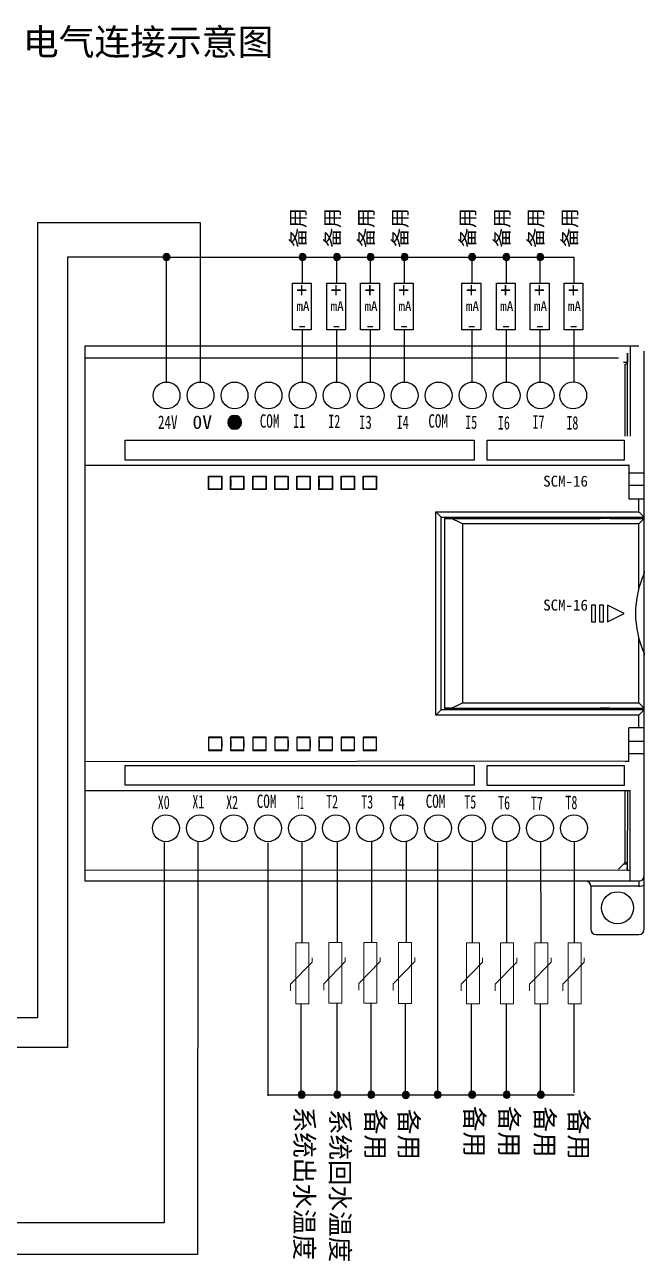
# Model space of a CAD drawing. Extents: x 430 to 1102, y 359 to 561.
# Drawn here: x 1009.3 to 1101.9, y 375.9 to 560.7 of the extents above; entities that cross this region are included whole.
import ezdxf
from ezdxf.enums import TextEntityAlignment as Align

# ---------------------------------------------------------------- set-up
doc = ezdxf.new("R2010")
doc.units = 0
doc.header["$LTSCALE"] = 47.498
doc.header["$MEASUREMENT"] = 0
doc.layers.get('0').update_dxf_attribs({"linetype": 'CONTINUOUS'})
doc.layers.add('控制线', color=7, linetype='CONTINUOUS', lineweight=25)
doc.layers.add('文本', color=7, linetype='CONTINUOUS', lineweight=25)

# ---------------------------------------------------------------- blocks, each defined once
blk = doc.blocks.new('CAXBLOCK230', base_point=(492.259, -16.618))
at = {"layer": '控制线', "linetype": 'Continuous', "lineweight": 25}
blk.add_hatch(color=256, dxfattribs=at).paths.add_polyline_path([(1252.827, 322.312), (1252.307, 322.312), (1252.314, 322.231), (1252.333, 322.151), (1252.364, 322.076), (1252.407, 322.007), (1252.46, 321.944), (1252.522, 321.891), (1252.591, 321.849), (1252.667, 321.818), (1252.746, 321.799), (1252.827, 321.792), (1252.909, 321.799), (1252.988, 321.818), (1253.064, 321.849), (1253.133, 321.891), (1253.195, 321.944), (1253.248, 322.007), (1253.291, 322.076), (1253.322, 322.151), (1253.341, 322.231), (1253.347, 322.312)], flags=0)
for p, q in [((1252.827, 322.312), (1252.307, 322.312)), ((1253.347, 322.312), (1252.827, 322.312))]:
    blk.add_line(p, q, dxfattribs=at)
blk.add_arc((1252.827, 322.312), 0.52, 180, 360, dxfattribs=at)
blk = doc.blocks.new('CAXBLOCK231', base_point=(492.259, -16.618))
at = {"layer": '控制线', "linetype": 'Continuous', "lineweight": 25}
blk.add_hatch(color=256, dxfattribs=at).paths.add_polyline_path([(1252.827, 322.312), (1253.347, 322.312), (1253.341, 322.394), (1253.322, 322.473), (1253.291, 322.548), (1253.248, 322.618), (1253.195, 322.68), (1253.133, 322.733), (1253.064, 322.775), (1252.988, 322.807), (1252.909, 322.826), (1252.827, 322.832), (1252.746, 322.826), (1252.667, 322.807), (1252.591, 322.775), (1252.522, 322.733), (1252.46, 322.68), (1252.407, 322.618), (1252.364, 322.548), (1252.333, 322.473), (1252.314, 322.394), (1252.307, 322.312)], flags=0)
for p, q in [((1252.307, 322.312), (1252.827, 322.312)), ((1252.827, 322.312), (1253.347, 322.312))]:
    blk.add_line(p, q, dxfattribs=at)
blk.add_arc((1252.827, 322.312), 0.52, 0, 180, dxfattribs=at)
blk = doc.blocks.new('CAXBLOCK229', base_point=(1252.567, 322.312))
at = {"layer": '控制线', "linetype": 'Continuous', "lineweight": 25}
for name in ['CAXBLOCK231', 'CAXBLOCK230']:
    blk.add_blockref(name, (492.259, -16.618), dxfattribs=at)

msp = doc.modelspace()

# ---------------------------------------------------------------- linework, layer by layer
for p, q in [((1030.5, 507.33), (1030.5, 526.01)), ((1035.58, 507.33), (1035.58, 526.01)), ((1050.82, 522.13), (1050.82, 526.01)), ((1055.95, 522.13), (1055.95, 526.01)), ((1060.99, 522.13), (1060.99, 526.01)), ((1066.06, 522.13), (1066.06, 526.01)), ((1076.16, 522.13), (1076.16, 526.01)), ((1081.28, 522.13), (1081.28, 526.01)), ((1086.33, 522.13), (1086.33, 526.01)), ((1091.4, 522.13), (1091.4, 526.01)), ((1050.82, 507.33), (1050.82, 515.12)), ((1055.95, 507.33), (1055.95, 515.12)), ((1060.99, 507.33), (1060.99, 515.12)), ((1066.06, 507.33), (1066.06, 515.12)), ((1076.16, 507.33), (1076.16, 515.12)), ((1081.28, 507.33), (1081.28, 515.12)), ((1086.33, 507.33), (1086.33, 515.12)), ((1091.4, 507.33), (1091.4, 515.12)), ((1018.3, 512.76), (1018.3, 432.76)), ((1045.63, 438.44), (1045.63, 400.64)), ((1050.71, 438.57), (1050.71, 423.45)), ((1056.01, 438.68), (1056.01, 423.56)), ((1061.12, 438.78), (1061.14, 423.59)), ((1066.28, 438.75), (1066.3, 423.57)), ((1070.99, 438.44), (1070.99, 400.64)), ((1076.18, 438.57), (1076.18, 423.45)), ((1081.29, 438.67), (1081.31, 423.48)), ((1086.39, 438.71), (1086.41, 423.5)), ((1091.39, 438.57), (1091.41, 423.5)), ((1099.32, 434.36), (1018.3, 434.32)), ((1050.6, 400.78), (1050.61, 414.32)), ((1055.97, 401.11), (1055.97, 414.46)), ((1061.06, 401.11), (1061.06, 414.46)), ((1066.22, 401.08), (1066.22, 414.44)), ((1076.07, 400.78), (1076.08, 414.32)), ((1081.29, 401.11), (1081.29, 414.4)), ((1086.39, 401.11), (1086.39, 414.4)), ((1091.39, 401.11), (1091.39, 414.4)), ((1045.63, 400.78), (1091.42, 400.8))]:
    msp.add_line(p, q)
at = {"color": 7}
for p, q in [((1018.3, 512.76), (1101.07, 512.76)), ((1099.77, 512.76), (1099.77, 499.26)), ((1018.3, 510.95), (1098, 510.95)), ((1099.34, 510.24), (1098.79, 510.24)), ((1099.34, 510.24), (1099.02, 509.91)), ((1099.34, 511.66), (1099.34, 510.24)), ((1099.37, 499.26), (1099.37, 511.66)), ((1101.87, 425.56), (1101.87, 511.96)), ((1099.02, 499.26), (1099.02, 510.01)), ((1099.57, 494.86), (1018.3, 494.86)), ((1099.07, 494.89), (1099.08, 494.89)), ((1099.08, 494.89), (1099.07, 494.89)), ((1099.08, 494.89), (1099.17, 494.89)), ((1099.17, 494.88), (1099.08, 494.89)), ((1099.17, 494.89), (1099.33, 494.9)), ((1099.33, 494.88), (1099.17, 494.88)), ((1099.33, 494.9), (1099.52, 494.9)), ((1099.52, 494.88), (1099.33, 494.88)), ((1099.52, 494.86), (1099.52, 494.9)), ((1099.57, 494.9), (1099.52, 494.9)), ((1099.57, 494.88), (1099.52, 494.88)), ((1099.57, 494.96), (1099.57, 494.9)), ((1099.57, 494.86), (1099.57, 489.86)), ((1099.57, 493.79), (1101.87, 493.79)), ((1036.77, 491.26), (1036.77, 493.26)), ((1036.82, 493.21), (1036.77, 493.26)), ((1036.77, 493.26), (1038.77, 493.26)), ((1036.82, 491.31), (1036.82, 493.21)), ((1036.82, 493.21), (1038.72, 493.21)), ((1038.72, 493.21), (1038.77, 493.26)), ((1038.72, 493.21), (1038.72, 491.31)), ((1038.75, 492.76), (1038.75, 491.76)), ((1038.77, 493.26), (1038.77, 491.26)), ((1040.07, 491.26), (1040.07, 493.26)), ((1040.12, 493.21), (1040.07, 493.26)), ((1040.07, 493.26), (1042.07, 493.26)), ((1040.09, 492.76), (1040.09, 491.76)), ((1040.12, 491.31), (1040.12, 493.21)), ((1040.12, 493.21), (1042.02, 493.21)), ((1042.02, 493.21), (1042.07, 493.26)), ((1042.02, 493.21), (1042.02, 491.31)), ((1042.05, 492.76), (1042.05, 491.76)), ((1042.07, 493.26), (1042.07, 491.26)), ((1043.37, 491.26), (1043.37, 493.26)), ((1043.42, 493.21), (1043.37, 493.26)), ((1043.37, 493.26), (1045.37, 493.26)), ((1043.39, 492.76), (1043.39, 491.76)), ((1043.42, 491.31), (1043.42, 493.21)), ((1043.42, 493.21), (1045.32, 493.21)), ((1045.32, 493.21), (1045.37, 493.26)), ((1045.32, 493.21), (1045.32, 491.31)), ((1045.35, 492.76), (1045.35, 491.76)), ((1045.37, 493.26), (1045.37, 491.26)), ((1046.67, 491.26), (1046.67, 493.26)), ((1046.72, 493.21), (1046.67, 493.26)), ((1046.67, 493.26), (1048.67, 493.26)), ((1046.69, 492.76), (1046.69, 491.76)), ((1046.72, 491.31), (1046.72, 493.21)), ((1046.72, 493.21), (1048.62, 493.21)), ((1048.62, 493.21), (1048.67, 493.26)), ((1048.62, 493.21), (1048.62, 491.31)), ((1048.65, 492.76), (1048.65, 491.76)), ((1048.67, 493.26), (1048.67, 491.26)), ((1049.97, 491.26), (1049.97, 493.26)), ((1050.02, 493.21), (1049.97, 493.26)), ((1049.97, 493.26), (1051.97, 493.26)), ((1049.99, 492.76), (1049.99, 491.76)), ((1050.02, 491.31), (1050.02, 493.21)), ((1050.02, 493.21), (1051.92, 493.21)), ((1051.92, 493.21), (1051.97, 493.26)), ((1051.92, 493.21), (1051.92, 491.31)), ((1051.95, 492.76), (1051.95, 491.76)), ((1051.97, 493.26), (1051.97, 491.26)), ((1053.27, 491.26), (1053.27, 493.26)), ((1053.32, 493.21), (1053.27, 493.26)), ((1053.27, 493.26), (1055.27, 493.26)), ((1053.29, 492.76), (1053.29, 491.76)), ((1053.32, 491.31), (1053.32, 493.21)), ((1053.32, 493.21), (1055.22, 493.21)), ((1055.22, 493.21), (1055.27, 493.26)), ((1055.22, 493.21), (1055.22, 491.31)), ((1055.25, 492.76), (1055.25, 491.76)), ((1055.27, 493.26), (1055.27, 491.26)), ((1056.57, 491.26), (1056.57, 493.26)), ((1056.62, 493.21), (1056.57, 493.26)), ((1056.57, 493.26), (1058.57, 493.26)), ((1056.59, 492.76), (1056.59, 491.76)), ((1056.62, 491.31), (1056.62, 493.21)), ((1056.62, 493.21), (1058.52, 493.21)), ((1058.52, 493.21), (1058.57, 493.26)), ((1058.52, 493.21), (1058.52, 491.31)), ((1058.55, 492.76), (1058.55, 491.76)), ((1058.57, 493.26), (1058.57, 491.26)), ((1059.87, 491.26), (1059.87, 493.26)), ((1059.92, 493.21), (1059.87, 493.26)), ((1059.87, 493.26), (1061.87, 493.26)), ((1059.89, 492.76), (1059.89, 491.76)), ((1059.92, 491.31), (1059.92, 493.21)), ((1059.92, 493.21), (1061.82, 493.21)), ((1061.82, 493.21), (1061.87, 493.26)), ((1061.82, 493.21), (1061.82, 491.31)), ((1061.87, 493.26), (1061.87, 491.26)), ((1099.57, 491.9), (1101.87, 491.9)), ((1036.82, 491.31), (1036.77, 491.26)), ((1038.77, 491.26), (1036.77, 491.26)), ((1038.72, 491.31), (1036.82, 491.31)), ((1038.72, 491.31), (1038.77, 491.26)), ((1040.12, 491.31), (1040.07, 491.26)), ((1042.07, 491.26), (1040.07, 491.26)), ((1042.02, 491.31), (1040.12, 491.31)), ((1042.02, 491.31), (1042.07, 491.26)), ((1043.42, 491.31), (1043.37, 491.26)), ((1045.37, 491.26), (1043.37, 491.26)), ((1045.32, 491.31), (1043.42, 491.31)), ((1045.32, 491.31), (1045.37, 491.26)), ((1046.72, 491.31), (1046.67, 491.26)), ((1048.67, 491.26), (1046.67, 491.26)), ((1048.62, 491.31), (1046.72, 491.31)), ((1048.62, 491.31), (1048.67, 491.26)), ((1050.02, 491.31), (1049.97, 491.26)), ((1051.97, 491.26), (1049.97, 491.26)), ((1051.92, 491.31), (1050.02, 491.31)), ((1051.92, 491.31), (1051.97, 491.26)), ((1053.32, 491.31), (1053.27, 491.26)), ((1055.27, 491.26), (1053.27, 491.26)), ((1055.22, 491.31), (1053.32, 491.31)), ((1055.22, 491.31), (1055.27, 491.26)), ((1056.62, 491.31), (1056.57, 491.26)), ((1058.57, 491.26), (1056.57, 491.26)), ((1058.52, 491.31), (1056.62, 491.31)), ((1058.52, 491.31), (1058.57, 491.26)), ((1059.92, 491.31), (1059.87, 491.26)), ((1061.87, 491.26), (1059.87, 491.26)), ((1061.82, 491.31), (1059.92, 491.31)), ((1061.82, 491.31), (1061.87, 491.26)), ((1099.57, 489.86), (1101.87, 489.86)), ((1101.07, 487.96), (1101.07, 489.86)), ((1070.72, 457.56), (1070.72, 487.96)), ((1070.72, 487.96), (1071.52, 487.16)), ((1070.72, 487.96), (1101.07, 487.96)), ((1101.07, 487.96), (1101.87, 487.16)), ((1071.52, 458.36), (1071.52, 487.16)), ((1071.52, 487.16), (1101.87, 487.16)), ((1072.02, 486.96), (1072.02, 458.56)), ((1072.05, 486.96), (1072.02, 486.96)), ((1072.02, 486.96), (1073.72, 486.96)), ((1072.15, 486.95), (1072.05, 486.96)), ((1072.31, 486.94), (1072.15, 486.95)), ((1072.54, 486.94), (1072.31, 486.94)), ((1072.81, 486.93), (1072.54, 486.94)), ((1073.03, 486.9), (1072.81, 486.93)), ((1101.87, 486.93), (1072.81, 486.93)), ((1073.29, 486.83), (1073.03, 486.9)), ((1073.58, 486.71), (1073.29, 486.83)), ((1073.92, 486.55), (1073.58, 486.71)), ((1073.62, 487.16), (1073.62, 486.96)), ((1073.72, 486.96), (1073.72, 487.16)), ((1073.72, 486.96), (1073.75, 486.96)), ((1073.75, 486.96), (1073.85, 486.96)), ((1073.85, 486.96), (1074.01, 486.95)), ((1074.3, 486.36), (1073.92, 486.55)), ((1074.01, 486.95), (1074.22, 486.95)), ((1074.22, 486.95), (1074.46, 486.95)), ((1074.72, 486.13), (1074.3, 486.36)), ((1074.46, 486.95), (1074.72, 486.95)), ((1074.72, 486.95), (1074.98, 486.95)), ((1074.72, 486.13), (1074.72, 459.4)), ((1101.07, 486.13), (1074.72, 486.13)), ((1074.98, 486.95), (1075.22, 486.95)), ((1075.22, 486.95), (1075.42, 486.95)), ((1075.42, 486.95), (1075.58, 486.96)), ((1075.58, 486.96), (1075.68, 486.96)), ((1075.68, 486.96), (1075.72, 486.96)), ((1075.72, 486.96), (1075.72, 487.16)), ((1075.72, 486.96), (1095.27, 486.96)), ((1075.82, 487.16), (1075.82, 486.96)), ((1095.27, 487.16), (1095.27, 486.96)), ((1095.3, 486.96), (1095.27, 486.96)), ((1095.38, 486.96), (1095.3, 486.96)), ((1095.52, 486.95), (1095.38, 486.96)), ((1095.7, 486.95), (1095.52, 486.95)), ((1095.91, 486.95), (1095.7, 486.95)), ((1096.13, 486.95), (1095.91, 486.95)), ((1096.33, 486.95), (1096.13, 486.95)), ((1096.51, 486.95), (1096.33, 486.95)), ((1096.65, 486.96), (1096.51, 486.95)), ((1096.74, 486.96), (1096.65, 486.96)), ((1096.77, 486.96), (1096.74, 486.96)), ((1096.77, 487.16), (1096.77, 486.96)), ((1096.77, 486.96), (1101.87, 486.96)), ((1101.87, 486.93), (1101.07, 486.13)), ((1101.07, 476.54), (1101.07, 486.13)), ((1101.87, 486.93), (1101.87, 486.93)), ((1101.87, 478.92), (1101.86, 478.84)), ((1101.86, 478.84), (1101.86, 478.75)), ((1101.87, 479), (1101.87, 478.92)), ((1093.97, 474.01), (1093.97, 471.51)), ((1094.57, 474.01), (1093.97, 474.01)), ((1094.57, 471.51), (1094.57, 474.01)), ((1095.17, 474.01), (1095.17, 471.51)), ((1095.77, 474.01), (1095.17, 474.01)), ((1095.77, 471.51), (1095.77, 474.01)), ((1096.37, 474.01), (1096.37, 471.51)), ((1098.87, 472.76), (1096.37, 474.01)), ((1093.97, 471.51), (1094.57, 471.51)), ((1095.17, 471.51), (1095.77, 471.51)), ((1096.37, 471.51), (1098.87, 472.76)), ((1101.07, 459.4), (1101.07, 468.99)), ((1101.86, 466.78), (1101.86, 466.69)), ((1101.86, 466.69), (1101.87, 466.61)), ((1101.87, 466.61), (1101.87, 466.53)), ((1072.05, 458.57), (1072.02, 458.56)), ((1072.02, 458.56), (1073.72, 458.56)), ((1072.15, 458.58), (1072.05, 458.57)), ((1072.31, 458.59), (1072.15, 458.58)), ((1072.54, 458.59), (1072.31, 458.59)), ((1072.81, 458.6), (1072.54, 458.59)), ((1072.81, 458.6), (1073.03, 458.63)), ((1072.81, 458.6), (1101.87, 458.6)), ((1073.03, 458.63), (1073.29, 458.7)), ((1073.29, 458.7), (1073.58, 458.82)), ((1073.58, 458.82), (1073.92, 458.98)), ((1073.62, 458.36), (1073.62, 458.56)), ((1073.72, 458.56), (1073.75, 458.57)), ((1073.72, 458.36), (1073.72, 458.56)), ((1073.75, 458.57), (1073.85, 458.57)), ((1073.85, 458.57), (1074.01, 458.58)), ((1073.92, 458.98), (1074.3, 459.17)), ((1074.01, 458.58), (1074.22, 458.58)), ((1074.22, 458.58), (1074.46, 458.58)), ((1074.3, 459.17), (1074.72, 459.4)), ((1074.46, 458.58), (1074.72, 458.58)), ((1074.72, 459.4), (1101.07, 459.4)), ((1074.72, 458.58), (1074.98, 458.58)), ((1074.98, 458.58), (1075.22, 458.58)), ((1075.22, 458.58), (1075.42, 458.58)), ((1075.42, 458.58), (1075.58, 458.57)), ((1075.58, 458.57), (1075.68, 458.57)), ((1075.68, 458.57), (1075.72, 458.56)), ((1075.72, 458.36), (1075.72, 458.56)), ((1075.72, 458.56), (1095.27, 458.56)), ((1075.82, 458.36), (1075.82, 458.56)), ((1095.3, 458.57), (1095.27, 458.56)), ((1095.27, 458.36), (1095.27, 458.56)), ((1095.38, 458.57), (1095.3, 458.57)), ((1095.52, 458.57), (1095.38, 458.57)), ((1095.7, 458.58), (1095.52, 458.57)), ((1095.91, 458.58), (1095.7, 458.58)), ((1096.13, 458.58), (1095.91, 458.58)), ((1096.33, 458.58), (1096.13, 458.58)), ((1096.51, 458.57), (1096.33, 458.58)), ((1096.65, 458.57), (1096.51, 458.57)), ((1096.74, 458.57), (1096.65, 458.57)), ((1096.77, 458.56), (1096.74, 458.57)), ((1096.77, 458.36), (1096.77, 458.56)), ((1096.77, 458.56), (1101.87, 458.56)), ((1101.07, 459.4), (1101.87, 458.6)), ((1101.87, 458.6), (1101.87, 458.6)), ((1070.72, 457.56), (1071.52, 458.36)), ((1101.07, 457.56), (1070.72, 457.56)), ((1101.87, 458.36), (1071.52, 458.36)), ((1101.07, 457.56), (1101.87, 458.36)), ((1101.07, 455.66), (1101.07, 457.56)), ((1099.57, 450.66), (1099.57, 455.66)), ((1101.87, 455.66), (1099.57, 455.66)), ((1036.77, 454.26), (1036.77, 452.26)), ((1036.82, 454.21), (1036.77, 454.26)), ((1038.77, 454.26), (1036.77, 454.26)), ((1036.82, 452.31), (1036.82, 454.21)), ((1036.82, 454.21), (1038.72, 454.21)), ((1038.72, 454.21), (1038.77, 454.26)), ((1038.72, 454.21), (1038.72, 452.31)), ((1038.75, 453.76), (1038.75, 452.76)), ((1038.77, 452.26), (1038.77, 454.26)), ((1040.07, 454.26), (1040.07, 452.26)), ((1040.12, 454.21), (1040.07, 454.26)), ((1042.07, 454.26), (1040.07, 454.26)), ((1040.09, 453.76), (1040.09, 452.76)), ((1040.12, 452.31), (1040.12, 454.21)), ((1040.12, 454.21), (1042.02, 454.21)), ((1042.02, 454.21), (1042.07, 454.26)), ((1042.02, 454.21), (1042.02, 452.31)), ((1042.05, 453.76), (1042.05, 452.76)), ((1042.07, 452.26), (1042.07, 454.26)), ((1043.37, 454.26), (1043.37, 452.26)), ((1043.42, 454.21), (1043.37, 454.26)), ((1045.37, 454.26), (1043.37, 454.26)), ((1043.39, 453.76), (1043.39, 452.76)), ((1043.42, 452.31), (1043.42, 454.21)), ((1043.42, 454.21), (1045.32, 454.21)), ((1045.32, 454.21), (1045.37, 454.26)), ((1045.32, 454.21), (1045.32, 452.31)), ((1045.35, 453.76), (1045.35, 452.76)), ((1045.37, 452.26), (1045.37, 454.26)), ((1046.67, 454.26), (1046.67, 452.26)), ((1046.72, 454.21), (1046.67, 454.26)), ((1048.67, 454.26), (1046.67, 454.26)), ((1046.69, 453.76), (1046.69, 452.76)), ((1046.72, 452.31), (1046.72, 454.21)), ((1046.72, 454.21), (1048.62, 454.21)), ((1048.62, 454.21), (1048.67, 454.26)), ((1048.62, 454.21), (1048.62, 452.31)), ((1048.65, 453.76), (1048.65, 452.76)), ((1048.67, 452.26), (1048.67, 454.26)), ((1049.97, 454.26), (1049.97, 452.26)), ((1050.02, 454.21), (1049.97, 454.26)), ((1051.97, 454.26), (1049.97, 454.26)), ((1049.99, 453.76), (1049.99, 452.76)), ((1050.02, 452.31), (1050.02, 454.21)), ((1050.02, 454.21), (1051.92, 454.21)), ((1051.92, 454.21), (1051.97, 454.26)), ((1051.92, 454.21), (1051.92, 452.31)), ((1051.95, 453.76), (1051.95, 452.76)), ((1051.97, 452.26), (1051.97, 454.26)), ((1053.27, 454.26), (1053.27, 452.26)), ((1053.32, 454.21), (1053.27, 454.26)), ((1055.27, 454.26), (1053.27, 454.26)), ((1053.29, 453.76), (1053.29, 452.76)), ((1053.32, 452.31), (1053.32, 454.21)), ((1053.32, 454.21), (1055.22, 454.21)), ((1055.22, 454.21), (1055.27, 454.26)), ((1055.22, 454.21), (1055.22, 452.31)), ((1055.25, 453.76), (1055.25, 452.76)), ((1055.27, 452.26), (1055.27, 454.26)), ((1056.57, 454.26), (1056.57, 452.26)), ((1056.62, 454.21), (1056.57, 454.26)), ((1058.57, 454.26), (1056.57, 454.26)), ((1056.59, 453.76), (1056.59, 452.76)), ((1056.62, 452.31), (1056.62, 454.21)), ((1056.62, 454.21), (1058.52, 454.21)), ((1058.52, 454.21), (1058.57, 454.26)), ((1058.52, 454.21), (1058.52, 452.31)), ((1058.55, 453.76), (1058.55, 452.76)), ((1058.57, 452.26), (1058.57, 454.26)), ((1059.87, 454.26), (1059.87, 452.26)), ((1059.92, 454.21), (1059.87, 454.26)), ((1061.87, 454.26), (1059.87, 454.26)), ((1059.89, 453.76), (1059.89, 452.76)), ((1059.92, 452.31), (1059.92, 454.21)), ((1059.92, 454.21), (1061.82, 454.21)), ((1061.82, 454.21), (1061.87, 454.26)), ((1061.82, 454.21), (1061.82, 452.31)), ((1061.87, 452.26), (1061.87, 454.26)), ((1101.87, 453.63), (1099.57, 453.63)), ((1036.82, 452.31), (1036.77, 452.26)), ((1036.77, 452.26), (1038.77, 452.26)), ((1038.72, 452.31), (1036.82, 452.31)), ((1038.72, 452.31), (1038.77, 452.26)), ((1040.12, 452.31), (1040.07, 452.26)), ((1040.07, 452.26), (1042.07, 452.26)), ((1042.02, 452.31), (1040.12, 452.31)), ((1042.02, 452.31), (1042.07, 452.26)), ((1043.42, 452.31), (1043.37, 452.26)), ((1043.37, 452.26), (1045.37, 452.26)), ((1045.32, 452.31), (1043.42, 452.31)), ((1045.32, 452.31), (1045.37, 452.26)), ((1046.72, 452.31), (1046.67, 452.26)), ((1046.67, 452.26), (1048.67, 452.26)), ((1048.62, 452.31), (1046.72, 452.31)), ((1048.62, 452.31), (1048.67, 452.26)), ((1050.02, 452.31), (1049.97, 452.26)), ((1049.97, 452.26), (1051.97, 452.26)), ((1051.92, 452.31), (1050.02, 452.31)), ((1051.92, 452.31), (1051.97, 452.26)), ((1053.32, 452.31), (1053.27, 452.26)), ((1053.27, 452.26), (1055.27, 452.26)), ((1055.22, 452.31), (1053.32, 452.31)), ((1055.22, 452.31), (1055.27, 452.26)), ((1056.62, 452.31), (1056.57, 452.26)), ((1056.57, 452.26), (1058.57, 452.26)), ((1058.52, 452.31), (1056.62, 452.31)), ((1058.52, 452.31), (1058.57, 452.26)), ((1059.92, 452.31), (1059.87, 452.26)), ((1059.87, 452.26), (1061.87, 452.26)), ((1061.82, 452.31), (1059.92, 452.31)), ((1061.82, 452.31), (1061.87, 452.26)), ((1101.87, 451.74), (1099.57, 451.74)), ((1099.57, 450.66), (1018.3, 450.57)), ((1099.08, 450.64), (1099.07, 450.64)), ((1099.07, 450.64), (1099.08, 450.64)), ((1099.08, 450.64), (1099.17, 450.65)), ((1099.17, 450.64), (1099.08, 450.64)), ((1099.17, 450.65), (1099.33, 450.65)), ((1099.33, 450.63), (1099.17, 450.64)), ((1099.33, 450.65), (1099.52, 450.65)), ((1099.52, 450.63), (1099.33, 450.63)), ((1099.57, 450.65), (1099.52, 450.65)), ((1099.57, 450.63), (1099.52, 450.63)), ((1099.57, 450.57), (1099.57, 450.63)), ((1018.3, 446.26), (1099.77, 446.26)), ((1099.02, 435.51), (1099.02, 446.26)), ((1099.37, 446.26), (1099.32, 434.33)), ((1099.77, 432.76), (1099.77, 446.26)), ((1099.02, 435.51), (1098.02, 434.51)), ((1099.34, 435.29), (1098.79, 435.29)), ((1099.34, 435.29), (1099.02, 435.61)), ((1099.32, 434.36), (1099.34, 435.29)), ((1099.37, 434.36), (1099.77, 434.36)), ((1018.3, 432.79), (1097.09, 432.79)), ((1018.3, 432.76), (1101.07, 432.76)), ((1101.07, 432.76), (1101.07, 431.96)), ((1093.87, 431.96), (1093.87, 425.56)), ((1101.07, 431.96), (1093.87, 431.96)), ((1094.67, 424.76), (1101.07, 424.76))]:
    msp.add_line(p, q, dxfattribs=at)
at = {"lineweight": 13}
for p, q in [((1052.24, 420.64), (1049.02, 417.35)), ((1052.24, 420.64), (1052.24, 421.26)), ((1057.19, 420.7), (1053.98, 417.41)), ((1057.19, 420.7), (1057.19, 421.32)), ((1062.42, 420.72), (1059.21, 417.43)), ((1062.42, 420.72), (1062.42, 421.33)), ((1067.59, 420.7), (1064.37, 417.4)), ((1067.59, 420.7), (1067.59, 421.31)), ((1077.72, 420.64), (1074.5, 417.35)), ((1077.72, 420.64), (1077.72, 421.26)), ((1082.83, 420.64), (1079.61, 417.35)), ((1082.83, 420.64), (1082.83, 421.26)), ((1087.95, 420.64), (1084.74, 417.35)), ((1087.95, 420.64), (1087.95, 421.26)), ((1092.91, 420.64), (1089.7, 417.35)), ((1092.91, 420.64), (1092.91, 421.26)), ((1049.02, 416.36), (1049.02, 417.35)), ((1053.98, 416.42), (1053.98, 417.41)), ((1059.21, 416.43), (1059.21, 417.43)), ((1064.37, 416.41), (1064.37, 417.4)), ((1074.5, 416.36), (1074.5, 417.35)), ((1079.61, 416.36), (1079.61, 417.35)), ((1084.74, 416.36), (1084.74, 417.35)), ((1089.7, 416.36), (1089.7, 417.35))]:
    msp.add_line(p, q, dxfattribs=at)
at = {"flags": 128}
for points in [[(1035.18, 438.57), (1035.15, 376.91), (872.49, 376.91), (872.49, 542.07), (896.94, 542.07), (896.94, 516.77)], [(1030.15, 438.52), (1030.14, 381.64), (876.19, 381.64), (876.19, 538.88), (892.94, 538.88), (892.94, 516.77)], [(1035.58, 526.01), (1035.58, 531.14), (1011.24, 531.14), (1011.24, 412.31), (998.77, 412.31), (998.77, 420.06)], [(1030.5, 526.01), (1015.73, 526.01), (1015.73, 407.89), (994.77, 407.89), (994.77, 420.06)], [(1030.5, 526.01), (1091.4, 526.01)]]:
    msp.add_lwpolyline(points, dxfattribs=at)
for points in [[(1049.31, 522.13), (1052.13, 522.13), (1052.13, 515.12), (1049.31, 515.12)], [(1054.43, 522.13), (1057.26, 522.13), (1057.26, 515.12), (1054.43, 515.12)], [(1059.47, 522.13), (1062.3, 522.13), (1062.3, 515.12), (1059.47, 515.12)], [(1064.54, 522.13), (1067.37, 522.13), (1067.37, 515.12), (1064.54, 515.12)], [(1074.64, 522.13), (1077.47, 522.13), (1077.47, 515.12), (1074.64, 515.12)], [(1079.77, 522.13), (1082.59, 522.13), (1082.59, 515.12), (1079.77, 515.12)], [(1084.81, 522.13), (1087.64, 522.13), (1087.64, 515.12), (1084.81, 515.12)], [(1089.88, 522.13), (1092.71, 522.13), (1092.71, 515.12), (1089.88, 515.12)], [(1024.32, 498.63), (1076.48, 498.63), (1076.48, 495.66), (1024.32, 495.66)], [(1078.39, 498.64), (1098.87, 498.64), (1098.87, 495.66), (1078.39, 495.66)], [(1024.32, 450.02), (1076.48, 450.02), (1076.48, 447.06), (1024.32, 447.06)], [(1078.39, 450.04), (1098.87, 450.04), (1098.87, 447.05), (1078.39, 447.05)]]:
    msp.add_lwpolyline(points, close=True)
at = {"lineweight": 13}
for points in [[(1049.81, 423.5), (1051.76, 423.5), (1051.76, 414.42), (1049.81, 414.42)], [(1054.77, 423.56), (1056.71, 423.56), (1056.71, 414.48), (1054.77, 414.48)], [(1060, 423.58), (1061.94, 423.58), (1061.94, 414.5), (1060, 414.5)], [(1065.16, 423.56), (1067.11, 423.56), (1067.11, 414.47), (1065.16, 414.47)], [(1075.29, 423.5), (1077.23, 423.5), (1077.23, 414.42), (1075.29, 414.42)], [(1080.4, 423.5), (1082.34, 423.5), (1082.34, 414.42), (1080.4, 414.42)], [(1085.53, 423.5), (1087.47, 423.5), (1087.47, 414.42), (1085.53, 414.42)], [(1090.49, 423.5), (1092.43, 423.5), (1092.43, 414.42), (1090.49, 414.42)]]:
    msp.add_lwpolyline(points, close=True, dxfattribs=at)
at = {"color": 7}
for centre, radius in [((1030.5, 505.33), 2.01), ((1035.58, 505.33), 2.01), ((1040.66, 505.33), 2.01), ((1045.74, 505.33), 2.01), ((1050.82, 505.33), 2.01), ((1055.9, 505.33), 2.01), ((1060.98, 505.33), 2.01), ((1066.06, 505.33), 2.01), ((1071.14, 505.33), 2.01), ((1076.22, 505.33), 2.01), ((1081.3, 505.33), 2.01), ((1086.38, 505.33), 2.01), ((1091.25, 505.35), 2.01), ((1030.41, 440.64), 2.01), ((1035.49, 440.64), 2.01), ((1040.57, 440.64), 2.01), ((1045.65, 440.64), 2.01), ((1050.73, 440.64), 2.01), ((1055.81, 440.64), 2.01), ((1060.89, 440.64), 2.01), ((1065.97, 440.64), 2.01), ((1071.05, 440.64), 2.01), ((1076.13, 440.64), 2.01), ((1081.21, 440.64), 2.01), ((1086.29, 440.64), 2.01), ((1091.37, 440.64), 2.01), ((1097.87, 428.76), 2.4)]:
    msp.add_circle(centre, radius, dxfattribs=at)
for centre, radius, start, end in [((1096.02, 486.46), 0.903, 128.3795, 146.145), ((1096.02, 486.46), 0.903, 33.855, 51.6205), ((1115.06, 472.76), 14.5, 155.6097, 204.3903), ((1096.02, 459.07), 0.903, 213.855, 227.1349), ((1096.02, 459.07), 0.903, 312.8651, 326.145), ((1093.07, 431.96), 0.8, 0, 77.4383), ((1101.07, 433.56), 0.8, 270, 0), ((1101.07, 433.56), 1.6, 270, 300), ((1094.67, 425.56), 0.8, 180, 270), ((1101.07, 425.56), 0.8, 270, 0)]:
    msp.add_arc(centre, radius, start, end, dxfattribs=at)

# ---------------------------------------------------------------- block references
at = {"layer": '控制线', "linetype": 'Continuous', "lineweight": 25}
for p in [(1030.24, 526.01), (1050.56, 526.01), (1055.69, 526.01), (1060.73, 526.01), (1065.8, 526.01), (1075.9, 526.01), (1081.02, 526.01), (1086.07, 526.01), (1050.43, 400.82), (1055.74, 400.8), (1060.83, 400.8), (1065.99, 400.77), (1070.73, 400.82), (1075.9, 400.82), (1081.06, 400.8), (1086.16, 400.8)]:
    msp.add_blockref('CAXBLOCK229', p, dxfattribs=at)
at = {"layer": '控制线', "linetype": 'Continuous', "lineweight": 25, "xscale": 2, "yscale": 2, "zscale": 2}
msp.add_blockref('CAXBLOCK229', (1040.16, 501.31), dxfattribs=at)

# ---------------------------------------------------------------- texts
at = {"color": 7, "linetype": 'ByBlock'}
for s, width, p, p2 in [('24V', 0.4875, (1029.22, 500.34), (1032.14, 500.34)), ('0V', 0.797727, (1034.37, 500.34), (1037.3, 500.34)), ('COM', 0.548437, (1044.43, 500.52), (1047.36, 500.52)), ('I1', 0.890625, (1049.43, 500.49), (1051.21, 500.49)), ('I2', 0.667969, (1054.67, 500.45), (1056.45, 500.45)), ('I3', 0.714844, (1059.25, 500.33), (1061.16, 500.33)), ('I4', 0.667969, (1064.89, 500.33), (1066.67, 500.33)), ('COM', 0.548437, (1069.61, 500.52), (1072.54, 500.52)), ('I5', 0.667969, (1075.12, 500.33), (1076.9, 500.33)), ('I6', 0.667969, (1080.01, 500.24), (1081.79, 500.24)), ('I7', 0.667969, (1085.18, 500.36), (1086.96, 500.36)), ('I8', 0.667969, (1090.24, 500.24), (1092.02, 500.24)), ('X0', 0.59375, (1029.19, 443.51), (1030.97, 443.51)), ('X1', 0.667969, (1034.36, 443.62), (1036.14, 443.62)), ('X2', 0.534375, (1039.41, 443.51), (1041.19, 443.51)), ('COM', 0.548437, (1043.98, 443.68), (1046.91, 443.68)), ('T1', 0.386719, (1049.97, 443.5), (1051, 443.5)), ('T2', 0.534375, (1054.35, 443.62), (1056.13, 443.62)), ('T3', 0.534375, (1059.59, 443.58), (1061.37, 443.58)), ('T4', 0.571875, (1064.17, 443.46), (1066.08, 443.46)), ('COM', 0.548437, (1069.22, 443.68), (1072.15, 443.68)), ('T5', 0.534375, (1074.98, 443.58), (1076.77, 443.58)), ('T6', 0.534375, (1080.04, 443.46), (1081.82, 443.46)), ('T8', 0.534375, (1090.1, 443.49), (1091.88, 443.49)), ('T7', 0.534375, (1084.93, 443.37), (1086.71, 443.37))]:
    msp.add_text(s, height=2, dxfattribs=dict(at, width=width)).set_placement(p, p2, align=Align.FIT)
at = {"insert": (915.59, 560.13), "char_height": 3.92, "width": 182.2118, "attachment_point": 1}
msp.add_mtext('{\\fSimSun|b0|i0|c134|p2;涡旋机.风冷冷水.5机头.S7-200 SMART.电气连接示意图}', dxfattribs=at)
at = {"layer": '文本', "linetype": 'Continuous', "lineweight": 25, "attachment_point": 1}
for s, insert, char_height, rotation in [('{\\fSimHei|b0|i0|c134|p34;备用}', (1049.06, 527.42), 2.1609, 90), ('{\\fSimHei|b0|i0|c134|p34;备用}', (1054.19, 527.42), 2.1609, 90), ('{\\fSimHei|b0|i0|c134|p34;备用}', (1059.23, 527.42), 2.1609, 90), ('{\\fSimHei|b0|i0|c134|p34;备用}', (1064.3, 527.42), 2.1609, 90), ('{\\fSimHei|b0|i0|c134|p34;备用}', (1074.4, 527.42), 2.1609, 90), ('{\\fSimHei|b0|i0|c134|p34;备用}', (1079.52, 527.42), 2.1609, 90), ('{\\fSimHei|b0|i0|c134|p34;备用}', (1084.57, 527.42), 2.1609, 90), ('{\\fSimHei|b0|i0|c134|p34;备用}', (1089.64, 527.42), 2.1609, 90), ('{\\fSimHei|b0|i0|c134|p34;系统出水温度}', (1052.49, 399.02), 2.8, 270), ('{\\fSimHei|b0|i0|c134|p34;系统回水温度}', (1057.83, 398.69), 2.8, 270), ('{\\fSimHei|b0|i0|c134|p34;备用}', (1063.12, 398.69), 2.8, 270), ('{\\fSimHei|b0|i0|c134|p34;备用}', (1068.11, 398.69), 2.8, 270), ('{\\fSimHei|b0|i0|c134|p34;备用}', (1077.9, 399.13), 2.8, 270), ('{\\fSimHei|b0|i0|c134|p34;备用}', (1083.1, 399.13), 2.8, 270), ('{\\fSimHei|b0|i0|c134|p34;备用}', (1088.42, 399.05), 2.8, 270), ('{\\fSimHei|b0|i0|c134|p34;备用}', (1093.49, 398.69), 2.8, 270)]:
    msp.add_mtext(s, dxfattribs=dict(at, insert=insert, char_height=char_height, rotation=rotation))
for s, insert, char_height in [('{\\fSimHei|b0|i0|c134|p34;+}', (1049.93, 522.18), 2.24), ('{\\fSimHei|b0|i0|c134|p34;+}', (1055.06, 522.18), 2.24), ('{\\fSimHei|b0|i0|c134|p34;+}', (1060.1, 522.18), 2.24), ('{\\fSimHei|b0|i0|c134|p34;+}', (1065.17, 522.18), 2.24), ('{\\fSimHei|b0|i0|c134|p34;+}', (1075.27, 522.18), 2.24), ('{\\fSimHei|b0|i0|c134|p34;+}', (1080.39, 522.18), 2.24), ('{\\fSimHei|b0|i0|c134|p34;+}', (1085.44, 522.18), 2.24), ('{\\fSimHei|b0|i0|c134|p34;+}', (1090.51, 522.18), 2.24), ('{\\fSimHei|b0|i0|c134|p34;mA}', (1049.89, 519.41), 1.44), ('{\\fSimHei|b0|i0|c134|p34;mA}', (1055.01, 519.41), 1.44), ('{\\fSimHei|b0|i0|c134|p34;mA}', (1060.06, 519.41), 1.44), ('{\\fSimHei|b0|i0|c134|p34;mA}', (1065.13, 519.41), 1.44), ('{\\fSimHei|b0|i0|c134|p34;mA}', (1075.22, 519.41), 1.44), ('{\\fSimHei|b0|i0|c134|p34;mA}', (1080.35, 519.41), 1.44), ('{\\fSimHei|b0|i0|c134|p34;mA}', (1085.39, 519.41), 1.44), ('{\\fSimHei|b0|i0|c134|p34;mA}', (1090.46, 519.41), 1.44), ('{\\fSimHei|b0|i0|c134|p34;-}', (1050, 516.99), 2.24), ('{\\fSimHei|b0|i0|c134|p34;-}', (1055.12, 516.99), 2.24), ('{\\fSimHei|b0|i0|c134|p34;-}', (1060.17, 516.99), 2.24), ('{\\fSimHei|b0|i0|c134|p34;-}', (1065.24, 516.99), 2.24), ('{\\fSimHei|b0|i0|c134|p34;-}', (1075.33, 516.99), 2.24), ('{\\fSimHei|b0|i0|c134|p34;-}', (1080.46, 516.99), 2.24), ('{\\fSimHei|b0|i0|c134|p34;-}', (1085.5, 516.99), 2.24), ('{\\fSimHei|b0|i0|c134|p34;-}', (1090.57, 516.99), 2.24), ('{\\fSimHei|b0|i0|c134|p34;SCM-16}', (1086.77, 493.34), 1.638), ('{\\fSimHei|b0|i0|c134|p34;SCM-16}', (1086.77, 474.82), 1.638)]:
    msp.add_mtext(s, dxfattribs=dict(at, insert=insert, char_height=char_height))

doc.saveas('drawing.dxf')
